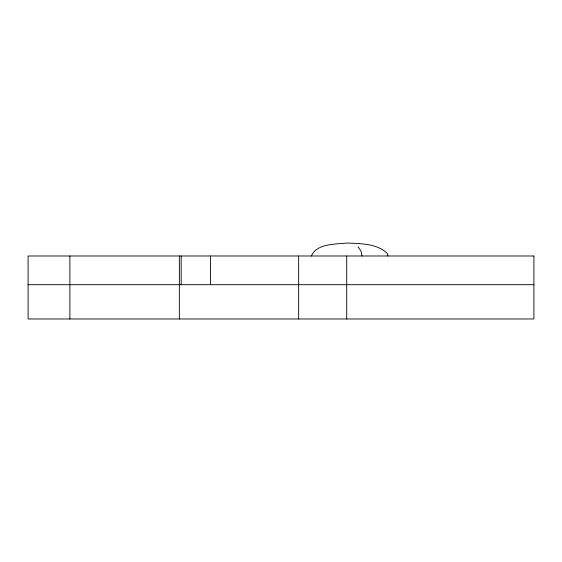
<?xml version="1.0" encoding="UTF-8"?>
<svg xmlns="http://www.w3.org/2000/svg" width="562" height="562" viewBox="0 0 562 562"><rect width="100%" height="100%" fill="white"/><g stroke="black" fill="none" stroke-linecap="round" stroke-linejoin="round"><path stroke-width="0.84" d="M311.425 255.991C316.525 243.36 336.076 244.245 347.457 243.023C360.881 243.746 377.032 243.36 387.218 253.462L387.977 255.991M28.1 284.702L533.9 284.702M358.022 246.823L360.98 251.031L362.019 255.991M346.712 255.991L346.712 318.977M298.647 255.991L298.647 318.977M210.518 255.991L210.518 284.702M181.175 255.991L181.175 284.702M179.348 255.991L179.348 318.977M69.871 255.991L69.871 318.977M533.9 255.991L28.1 255.991L28.1 318.977L533.9 318.977L533.9 255.991"/></g></svg>
